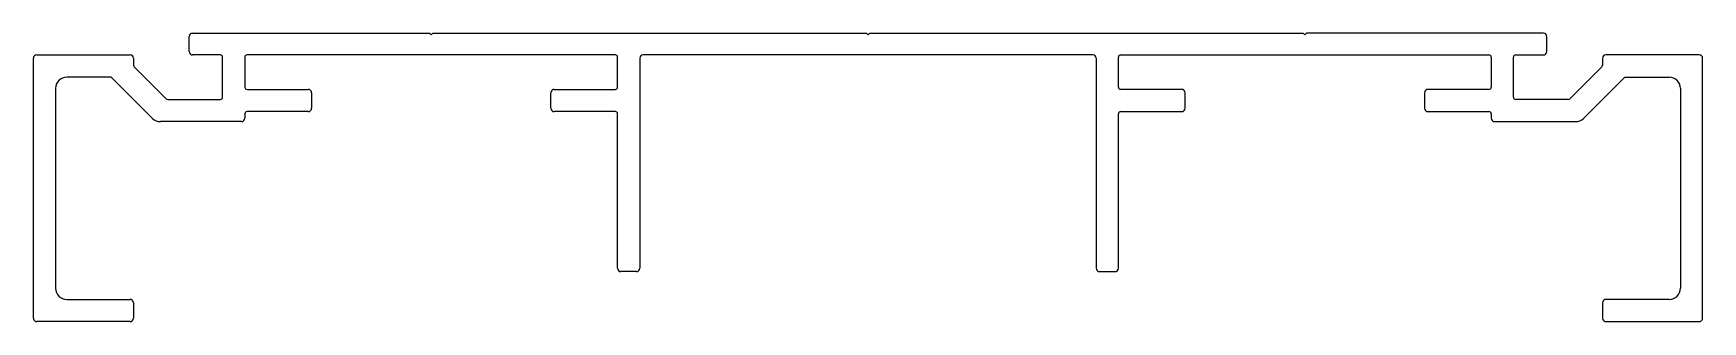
# Model space of a CAD drawing. Extents: x 711 to 861, y 665 to 691.
import ezdxf

# ---------------------------------------------------------------- set-up
doc = ezdxf.new("R2010")
doc.units = 0
doc.layers.get('0').update_dxf_attribs({"linetype": 'CONTINUOUS'})

msp = doc.modelspace()

# ---------------------------------------------------------------- linework, layer by layer
for p, q in [((724.88, 689.3), (724.88, 690.65)), ((725.18, 690.95), (746.48, 690.95)), ((746.48, 690.95), (746.63, 690.8)), ((746.63, 690.8), (746.78, 690.95)), ((746.78, 690.95), (785.73, 690.95)), ((785.73, 690.95), (785.88, 690.8)), ((786.03, 690.95), (785.88, 690.8)), ((786.03, 690.95), (824.98, 690.95)), ((825.13, 690.8), (824.98, 690.95)), ((825.28, 690.95), (825.13, 690.8)), ((846.58, 690.95), (825.28, 690.95)), ((846.88, 689.3), (846.88, 690.65)), ((710.88, 665.3), (710.88, 688.7)), ((711.18, 689), (719.58, 689)), ((719.88, 688.7), (719.88, 688.08)), ((727.68, 689), (725.18, 689)), ((727.88, 685.2), (727.88, 688.8)), ((729.88, 688.8), (729.88, 686.1)), ((763.18, 689), (730.08, 689)), ((763.38, 686.1), (763.38, 688.8)), ((765.38, 688.7), (765.38, 669.8)), ((806.08, 689), (765.68, 689)), ((806.38, 688.7), (806.38, 669.8)), ((808.38, 686.1), (808.38, 688.8)), ((808.58, 689), (841.68, 689)), ((841.88, 688.8), (841.88, 686.1)), ((843.88, 685.2), (843.88, 688.8)), ((844.08, 689), (846.58, 689)), ((851.88, 688.7), (851.88, 688.08)), ((860.58, 689), (852.18, 689)), ((860.88, 665.3), (860.88, 688.7)), ((719.94, 687.94), (722.82, 685.05)), ((851.82, 687.94), (848.94, 685.05)), ((712.88, 686), (712.88, 668)), ((717.88, 687), (713.88, 687)), ((721.59, 683.29), (717.88, 687)), ((730.08, 685.9), (735.58, 685.9)), ((735.88, 685.6), (735.88, 684.2)), ((757.38, 684.2), (757.38, 685.6)), ((757.68, 685.9), (763.18, 685.9)), ((814.08, 685.9), (808.58, 685.9)), ((814.38, 684.2), (814.38, 685.6)), ((835.88, 685.6), (835.88, 684.2)), ((841.68, 685.9), (836.18, 685.9)), ((850.17, 683.29), (853.88, 687)), ((853.88, 687), (857.88, 687)), ((858.88, 686), (858.88, 668)), ((722.96, 685), (727.68, 685)), ((848.8, 685), (844.08, 685)), ((729.58, 683), (722.29, 683)), ((729.88, 683.7), (729.88, 683.3)), ((735.58, 683.9), (730.08, 683.9)), ((763.18, 683.9), (757.68, 683.9)), ((763.38, 669.8), (763.38, 683.7)), ((808.38, 669.8), (808.38, 683.7)), ((808.58, 683.9), (814.08, 683.9)), ((836.18, 683.9), (841.68, 683.9)), ((841.88, 683.7), (841.88, 683.3)), ((842.18, 683), (849.47, 683)), ((765.08, 669.5), (763.68, 669.5)), ((806.68, 669.5), (808.08, 669.5)), ((713.88, 667), (719.58, 667)), ((719.88, 666.7), (719.88, 665.3)), ((851.88, 666.7), (851.88, 665.3)), ((857.88, 667), (852.18, 667)), ((719.58, 665), (711.18, 665)), ((852.18, 665), (860.58, 665))]:
    msp.add_line(p, q)
for centre, radius, start, end in [((725.18, 690.65), 0.3, 90, 180), ((846.58, 690.65), 0.3, 0, 90), ((711.18, 688.7), 0.3, 90, 180), ((719.58, 688.7), 0.3, 0, 90), ((725.18, 689.3), 0.3, 180, 270), ((727.68, 688.8), 0.2, 0, 90), ((730.08, 688.8), 0.2, 90, 180.0005), ((763.18, 688.8), 0.2, 0, 90), ((765.68, 688.7), 0.3, 90, 180), ((806.08, 688.7), 0.3, 0, 90), ((808.58, 688.8), 0.2, 90, 180), ((841.68, 688.8), 0.2, 359.9995, 90), ((844.08, 688.8), 0.2, 90, 180), ((846.58, 689.3), 0.3, 270, 0), ((852.18, 688.7), 0.3, 90, 180), ((860.58, 688.7), 0.3, 0, 90), ((720.08, 688.08), 0.2, 180, 225), ((851.68, 688.08), 0.2, 315, 0), ((713.88, 686), 1, 90, 180), ((730.08, 686.1), 0.2, 180.0009, 270), ((735.58, 685.6), 0.3, 0, 90), ((757.68, 685.6), 0.3, 90, 180), ((763.18, 686.1), 0.2, 270, 0), ((808.58, 686.1), 0.2, 180, 270), ((814.08, 685.6), 0.3, 0, 90), ((836.18, 685.6), 0.3, 90, 180), ((841.68, 686.1), 0.2, 270, 359.9991), ((857.88, 686), 1, 0, 90), ((722.96, 685.2), 0.2, 224.9998, 270), ((727.68, 685.2), 0.2, 270, 0), ((735.58, 684.2), 0.3, 270, 0), ((757.68, 684.2), 0.3, 180, 270), ((814.08, 684.2), 0.3, 270, 0), ((836.18, 684.2), 0.3, 180, 270), ((844.08, 685.2), 0.2, 180, 270), ((848.8, 685.2), 0.2, 270, 315.0002), ((722.29, 684), 1, 225, 270), ((729.58, 683.3), 0.3, 270, 0), ((730.08, 683.7), 0.2, 90, 180), ((763.18, 683.7), 0.2, 359.9997, 90), ((808.58, 683.7), 0.2, 90, 180.0003), ((841.68, 683.7), 0.2, 0, 90), ((842.18, 683.3), 0.3, 180, 270), ((849.47, 684), 1, 270, 315), ((763.68, 669.8), 0.3, 179.9998, 270), ((765.08, 669.8), 0.3, 270, 0), ((806.68, 669.8), 0.3, 180, 270), ((808.08, 669.8), 0.3, 270, 0.0002), ((713.88, 668), 1, 180, 270), ((857.88, 668), 1, 270, 0), ((719.58, 666.7), 0.3, 0, 90), ((852.18, 666.7), 0.3, 90, 180), ((711.18, 665.3), 0.3, 180, 270), ((719.58, 665.3), 0.3, 270, 0), ((852.18, 665.3), 0.3, 180, 270), ((860.58, 665.3), 0.3, 270, 0)]:
    msp.add_arc(centre, radius, start, end)

doc.saveas('drawing.dxf')
